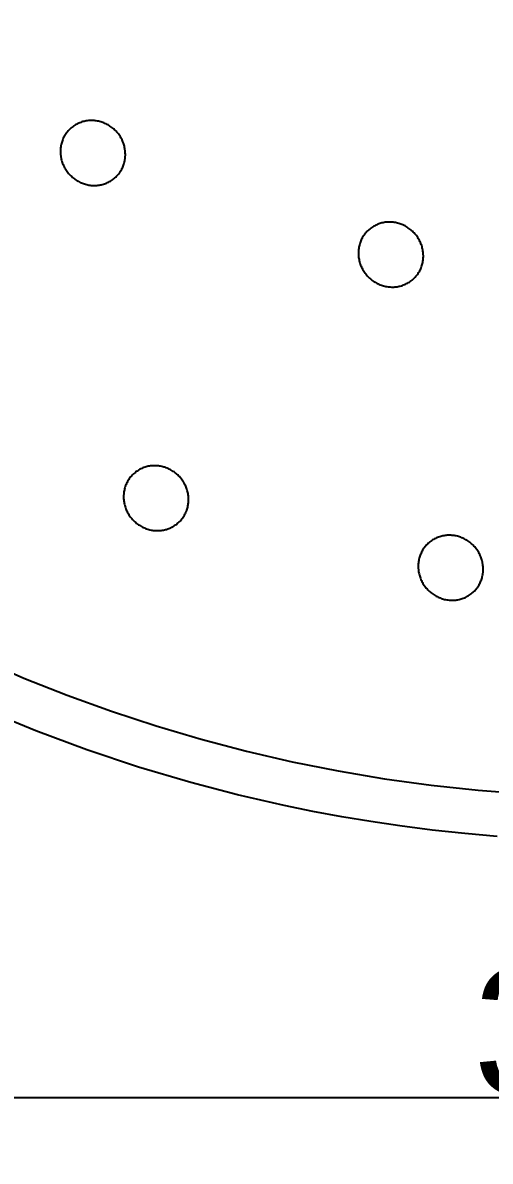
# Model space of a CAD drawing. Header units: millimetres. Extents: x 580 to 2065, y -13 to 1037.
# Drawn here: x 1055 to 1128.6, y 424.1 to 603.2 of the extents above; entities that cross this region are included whole.
import ezdxf

# ---------------------------------------------------------------- set-up
doc = ezdxf.new("R2010")
doc.units = ezdxf.units.MM
doc.header["$LTSCALE"] = 0.1
doc.layers.add('DEFAULT', color=7, linetype='Continuous')
doc.layers.add('INLINE', color=3, linetype='Continuous')
doc.styles.add('ARIAL', font='arial_0.ttf')
doc.dimstyles.new('DIMENSION STYLE 01', dxfattribs={"dimtxt": 20, "dimasz": 20, "dimexe": 10, "dimexo": 0.5, "dimgap": 0.09, "dimtad": 1, "dimtoh": 1, "dimdec": 0, "dimzin": 0, "dimdsep": 46, "dimtxsty": 'ARIAL', "dimcen": 0.5, "dimadec": 1, "dimazin": 0, "dimtfac": 1, "dimtdec": 4, "dimtofl": 0, "dimtmove": 0, "dimatfit": 3, "dimfxl": 1, "dimtolj": 1, "dimtzin": 0, "dimarcsym": 0})

# ---------------------------------------------------------------- blocks, each defined once
blk = doc.blocks.new('*D142')
at = {"layer": 'DEFAULT', "color": 0, "lineweight": -2, "transparency": 16777216}
for p, q in [((973.84, 547.96), (973.84, 424.15)), ((1324.6, 548.19), (1324.6, 424.15)), ((993.84, 434.15), (1304.6, 434.15))]:
    blk.add_line(p, q, dxfattribs=at)
at = {"layer": 'DEFAULT', "color": 0, "transparency": 16777216}
for points in [[(993.84, 437.48), (993.84, 430.81), (973.84, 434.15)], [(1304.6, 437.48), (1304.6, 430.81), (1324.6, 434.15)]]:
    blk.add_solid(points, dxfattribs=at)
at = {"layer": 'Defpoints', "color": 0, "transparency": 16777216}
for p in [(973.84, 548.46), (1324.6, 548.69), (1324.6, 434.15)]:
    blk.add_point(p, dxfattribs=at)
at = {"layer": 'DEFAULT', "color": 0, "transparency": 16777216, "insert": (1149.22, 444.45), "char_height": 20, "attachment_point": 5, "style": 'ARIAL'}
blk.add_mtext('\\A1;350^M^J', dxfattribs=at)
blk = doc.blocks.new('*D143')
at = {"layer": 'DEFAULT', "color": 0, "lineweight": -2, "transparency": 16777216}
for p, q in [((1148.75, 727.09), (1092.6, 782.29)), ((938.49, 611.26), (1085.71, 761.01)), ((973.49, 548.81), (917.34, 604.01))]:
    blk.add_line(p, q, dxfattribs=at)
at = {"layer": 'DEFAULT', "color": 0, "transparency": 16777216}
for points in [[(1083.33, 763.35), (1088.08, 758.68), (1099.73, 775.28)], [(936.11, 613.59), (940.87, 608.92), (924.47, 597)]]:
    blk.add_solid(points, dxfattribs=at)
at = {"layer": 'Defpoints', "color": 0, "transparency": 16777216}
for p in [(1099.73, 775.28), (1149.1, 726.74), (973.84, 548.46)]:
    blk.add_point(p, dxfattribs=at)
at = {"layer": 'DEFAULT', "color": 0, "transparency": 16777216, "insert": (1004.75, 693.36), "char_height": 20, "attachment_point": 5, "rotation": 45.4894, "style": 'ARIAL'}
blk.add_mtext('\\A1;250', dxfattribs=at)

msp = doc.modelspace()

# ---------------------------------------------------------------- linework, layer by layer
at = {"layer": 'DEFAULT'}
for p, q in [((1063.69, 587.35, -1.97), (1063.54, 587.27, -1.92)), ((1063.85, 587.42, -2.02), (1063.69, 587.35, -1.97)), ((1064.01, 587.49, -2.07), (1063.85, 587.42, -2.02)), ((1064.17, 587.55, -2.12), (1064.01, 587.49, -2.07)), ((1064.34, 587.61, -2.17), (1064.17, 587.55, -2.12)), ((1064.51, 587.66, -2.21), (1064.34, 587.61, -2.17)), ((1064.68, 587.7, -2.26), (1064.51, 587.66, -2.21)), ((1064.85, 587.74, -2.3), (1064.68, 587.7, -2.26)), ((1065.02, 587.77, -2.35), (1064.85, 587.74, -2.3)), ((1065.2, 587.8, -2.39), (1065.02, 587.77, -2.35)), ((1065.37, 587.82, -2.43), (1065.2, 587.8, -2.39)), ((1065.55, 587.83, -2.47), (1065.37, 587.82, -2.43)), ((1065.72, 587.84, -2.51), (1065.55, 587.83, -2.47)), ((1065.9, 587.84, -2.55), (1065.72, 587.84, -2.51)), ((1066.08, 587.84, -2.58), (1065.9, 587.84, -2.55)), ((1066.26, 587.83, -2.62), (1066.08, 587.84, -2.58)), ((1066.43, 587.81, -2.65), (1066.26, 587.83, -2.62)), ((1066.61, 587.79, -2.69), (1066.43, 587.81, -2.65)), ((1066.79, 587.76, -2.72), (1066.61, 587.79, -2.69)), ((1066.96, 587.72, -2.75), (1066.79, 587.76, -2.72)), ((1067.14, 587.68, -2.77), (1066.96, 587.72, -2.75)), ((1067.31, 587.64, -2.8), (1067.14, 587.68, -2.77)), ((1067.48, 587.58, -2.83), (1067.31, 587.64, -2.8)), ((1067.65, 587.52, -2.85), (1067.48, 587.58, -2.83)), ((1067.82, 587.46, -2.87), (1067.65, 587.52, -2.85)), ((1067.98, 587.39, -2.89), (1067.82, 587.46, -2.87)), ((1068.15, 587.31, -2.91), (1067.98, 587.39, -2.89)), ((1061.76, 585.65, -1.2), (1061.67, 585.5, -1.15)), ((1061.86, 585.79, -1.25), (1061.76, 585.65, -1.2)), ((1061.96, 585.93, -1.31), (1061.86, 585.79, -1.25)), ((1062.07, 586.07, -1.36), (1061.96, 585.93, -1.31)), ((1062.18, 586.2, -1.41), (1062.07, 586.07, -1.36)), ((1062.3, 586.33, -1.46), (1062.18, 586.2, -1.41)), ((1062.42, 586.45, -1.51), (1062.3, 586.33, -1.46)), ((1062.54, 586.57, -1.57), (1062.42, 586.45, -1.51)), ((1062.67, 586.69, -1.62), (1062.54, 586.57, -1.57)), ((1062.81, 586.8, -1.67), (1062.67, 586.69, -1.62)), ((1062.95, 586.9, -1.72), (1062.81, 586.8, -1.67)), ((1063.09, 587, -1.77), (1062.95, 586.9, -1.72)), ((1063.23, 587.1, -1.82), (1063.09, 587, -1.77)), ((1063.38, 587.19, -1.87), (1063.23, 587.1, -1.82)), ((1063.54, 587.27, -1.92), (1063.38, 587.19, -1.87)), ((1068.31, 587.23, -2.93), (1068.15, 587.31, -2.91)), ((1068.47, 587.14, -2.94), (1068.31, 587.23, -2.93)), ((1068.62, 587.05, -2.96), (1068.47, 587.14, -2.94)), ((1068.77, 586.96, -2.97), (1068.62, 587.05, -2.96)), ((1068.92, 586.85, -2.98), (1068.77, 586.96, -2.97)), ((1069.07, 586.75, -2.99), (1068.92, 586.85, -2.98)), ((1069.21, 586.63, -2.99), (1069.07, 586.75, -2.99)), ((1069.35, 586.52, -3), (1069.21, 586.63, -2.99)), ((1069.48, 586.39, -3), (1069.35, 586.52, -3)), ((1069.61, 586.27, -3), (1069.48, 586.39, -3)), ((1069.74, 586.14, -3), (1069.61, 586.27, -3)), ((1069.86, 586, -3), (1069.74, 586.14, -3)), ((1069.98, 585.87, -2.99), (1069.86, 586, -3)), ((1070.09, 585.72, -2.99), (1069.98, 585.87, -2.99)), ((1070.2, 585.58, -2.98), (1070.09, 585.72, -2.99)), ((1070.3, 585.43, -2.97), (1070.2, 585.58, -2.98)), ((1061.05, 583.88, -0.68), (1061.02, 583.7, -0.63)), ((1061.09, 584.05, -0.72), (1061.05, 583.88, -0.68)), ((1061.13, 584.22, -0.77), (1061.09, 584.05, -0.72)), ((1061.17, 584.39, -0.81), (1061.13, 584.22, -0.77)), ((1061.23, 584.55, -0.86), (1061.17, 584.39, -0.81)), ((1061.29, 584.72, -0.9), (1061.23, 584.55, -0.86)), ((1061.35, 584.88, -0.95), (1061.29, 584.72, -0.9)), ((1061.42, 585.04, -1), (1061.35, 584.88, -0.95)), ((1061.5, 585.2, -1.05), (1061.42, 585.04, -1)), ((1061.58, 585.35, -1.1), (1061.5, 585.2, -1.05)), ((1061.67, 585.5, -1.15), (1061.58, 585.35, -1.1)), ((1070.4, 585.28, -2.96), (1070.3, 585.43, -2.97)), ((1070.49, 585.12, -2.94), (1070.4, 585.28, -2.96)), ((1070.58, 584.96, -2.93), (1070.49, 585.12, -2.94)), ((1070.66, 584.8, -2.91), (1070.58, 584.96, -2.93)), ((1070.73, 584.64, -2.89), (1070.66, 584.8, -2.91)), ((1070.8, 584.47, -2.87), (1070.73, 584.64, -2.89)), ((1070.87, 584.3, -2.85), (1070.8, 584.47, -2.87)), ((1070.93, 584.13, -2.83), (1070.87, 584.3, -2.85)), ((1070.98, 583.96, -2.8), (1070.93, 584.13, -2.83)), ((1071.03, 583.79, -2.77), (1070.98, 583.96, -2.8)), ((1071.07, 583.62, -2.75), (1071.03, 583.79, -2.77)), ((1060.98, 583.35, -0.55), (1060.97, 583.17, -0.51)), ((1060.97, 583.17, -0.51), (1060.97, 583, -0.47)), ((1060.97, 583, -0.47), (1060.97, 582.82, -0.43)), ((1060.97, 582.82, -0.43), (1060.98, 582.64, -0.4)), ((1061, 583.53, -0.59), (1060.98, 583.35, -0.55)), ((1060.98, 582.64, -0.4), (1060.99, 582.47, -0.36)), ((1060.99, 582.47, -0.36), (1061.01, 582.29, -0.33)), ((1061.02, 583.7, -0.63), (1061, 583.53, -0.59)), ((1061.01, 582.29, -0.33), (1061.04, 582.11, -0.3)), ((1061.04, 582.11, -0.3), (1061.07, 581.94, -0.27)), ((1071.1, 583.44, -2.72), (1071.07, 583.62, -2.75)), ((1071.13, 583.27, -2.69), (1071.1, 583.44, -2.72)), ((1071.16, 583.09, -2.65), (1071.13, 583.27, -2.69)), ((1071.15, 581.85, -2.39), (1071.17, 582.03, -2.43)), ((1071.17, 582.91, -2.62), (1071.16, 583.09, -2.65)), ((1071.18, 582.73, -2.58), (1071.17, 582.91, -2.62)), ((1071.17, 582.03, -2.43), (1071.18, 582.2, -2.47)), ((1071.19, 582.56, -2.55), (1071.18, 582.73, -2.58)), ((1071.18, 582.2, -2.47), (1071.19, 582.38, -2.51)), ((1071.19, 582.38, -2.51), (1071.19, 582.56, -2.55)), ((1061.07, 581.94, -0.27), (1061.11, 581.76, -0.24)), ((1061.11, 581.76, -0.24), (1061.15, 581.59, -0.21)), ((1061.15, 581.59, -0.21), (1061.2, 581.42, -0.19)), ((1061.2, 581.42, -0.19), (1061.26, 581.25, -0.16)), ((1061.26, 581.25, -0.16), (1061.32, 581.08, -0.14)), ((1061.32, 581.08, -0.14), (1061.39, 580.91, -0.12)), ((1061.39, 580.91, -0.12), (1061.46, 580.75, -0.1)), ((1061.46, 580.75, -0.1), (1061.54, 580.58, -0.08)), ((1061.54, 580.58, -0.08), (1061.62, 580.42, -0.06)), ((1061.62, 580.42, -0.06), (1061.71, 580.27, -0.05)), ((1061.71, 580.27, -0.05), (1061.81, 580.11, -0.04)), ((1070.53, 580.04, -1.87), (1070.62, 580.19, -1.92)), ((1070.62, 580.19, -1.92), (1070.7, 580.35, -1.97)), ((1070.7, 580.35, -1.97), (1070.77, 580.5, -2.02)), ((1070.77, 580.5, -2.02), (1070.84, 580.67, -2.07)), ((1070.84, 580.67, -2.07), (1070.9, 580.83, -2.12)), ((1070.9, 580.83, -2.12), (1070.95, 580.99, -2.17)), ((1070.95, 580.99, -2.17), (1071.01, 581.16, -2.21)), ((1071.01, 581.16, -2.21), (1071.05, 581.33, -2.26)), ((1071.05, 581.33, -2.26), (1071.09, 581.5, -2.3)), ((1071.09, 581.5, -2.3), (1071.12, 581.68, -2.35)), ((1071.12, 581.68, -2.35), (1071.15, 581.85, -2.39)), ((1061.81, 580.11, -0.04), (1061.91, 579.96, -0.03)), ((1061.91, 579.96, -0.03), (1062.01, 579.81, -0.02)), ((1062.01, 579.81, -0.02), (1062.12, 579.67, -0.01)), ((1062.12, 579.67, -0.01), (1062.24, 579.53, -0.01)), ((1062.24, 579.53, -0.01), (1062.35, 579.39, 0)), ((1062.35, 579.39, 0), (1062.48, 579.26, 0)), ((1062.48, 579.26, 0), (1062.61, 579.13, 0)), ((1062.61, 579.13, 0), (1062.74, 579.01, 0)), ((1062.74, 579.01, 0), (1062.88, 578.89, -0.01)), ((1062.88, 578.89, -0.01), (1063.02, 578.78, -0.01)), ((1063.02, 578.78, -0.01), (1063.16, 578.67, -0.02)), ((1063.16, 578.67, -0.02), (1063.31, 578.56, -0.03)), ((1063.31, 578.56, -0.03), (1063.46, 578.46, -0.04)), ((1063.46, 578.46, -0.04), (1063.61, 578.37, -0.05)), ((1068.85, 578.32, -1.15), (1068.99, 578.41, -1.2)), ((1068.99, 578.41, -1.2), (1069.14, 578.51, -1.25)), ((1069.14, 578.51, -1.25), (1069.28, 578.61, -1.31)), ((1069.28, 578.61, -1.31), (1069.42, 578.72, -1.36)), ((1069.42, 578.72, -1.36), (1069.55, 578.83, -1.41)), ((1069.55, 578.83, -1.41), (1069.68, 578.95, -1.46)), ((1069.68, 578.95, -1.46), (1069.8, 579.07, -1.51)), ((1069.8, 579.07, -1.51), (1069.92, 579.2, -1.57)), ((1069.92, 579.2, -1.57), (1070.03, 579.33, -1.62)), ((1070.03, 579.33, -1.62), (1070.14, 579.46, -1.67)), ((1070.14, 579.46, -1.67), (1070.25, 579.6, -1.72)), ((1070.25, 579.6, -1.72), (1070.35, 579.74, -1.77)), ((1070.35, 579.74, -1.77), (1070.44, 579.89, -1.82)), ((1070.44, 579.89, -1.82), (1070.53, 580.04, -1.87)), ((1063.61, 578.37, -0.05), (1063.77, 578.28, -0.06)), ((1063.77, 578.28, -0.06), (1063.93, 578.19, -0.08)), ((1063.93, 578.19, -0.08), (1064.09, 578.11, -0.1)), ((1064.09, 578.11, -0.1), (1064.26, 578.04, -0.12)), ((1064.26, 578.04, -0.12), (1064.42, 577.97, -0.14)), ((1064.42, 577.97, -0.14), (1064.59, 577.91, -0.16)), ((1064.59, 577.91, -0.16), (1064.76, 577.86, -0.19)), ((1064.76, 577.86, -0.19), (1064.93, 577.81, -0.21)), ((1064.93, 577.81, -0.21), (1065.11, 577.76, -0.24)), ((1065.11, 577.76, -0.24), (1065.28, 577.72, -0.27)), ((1065.28, 577.72, -0.27), (1065.46, 577.69, -0.3)), ((1065.46, 577.69, -0.3), (1065.63, 577.66, -0.33)), ((1065.63, 577.66, -0.33), (1065.81, 577.64, -0.36)), ((1065.81, 577.64, -0.36), (1065.99, 577.63, -0.4)), ((1065.99, 577.63, -0.4), (1066.17, 577.62, -0.43)), ((1066.17, 577.62, -0.43), (1066.34, 577.62, -0.47)), ((1066.34, 577.62, -0.47), (1066.52, 577.63, -0.51)), ((1066.52, 577.63, -0.51), (1066.7, 577.64, -0.55)), ((1066.7, 577.64, -0.55), (1066.87, 577.65, -0.59)), ((1066.87, 577.65, -0.59), (1067.05, 577.68, -0.63)), ((1067.05, 577.68, -0.63), (1067.22, 577.71, -0.68)), ((1067.22, 577.71, -0.68), (1067.39, 577.74, -0.72)), ((1067.39, 577.74, -0.72), (1067.56, 577.78, -0.77)), ((1067.56, 577.78, -0.77), (1067.73, 577.83, -0.81)), ((1067.73, 577.83, -0.81), (1067.9, 577.88, -0.86)), ((1067.9, 577.88, -0.86), (1068.06, 577.94, -0.9)), ((1068.06, 577.94, -0.9), (1068.23, 578.01, -0.95)), ((1068.23, 578.01, -0.95), (1068.39, 578.08, -1)), ((1068.39, 578.08, -1), (1068.54, 578.15, -1.05)), ((1068.54, 578.15, -1.05), (1068.7, 578.23, -1.1)), ((1068.7, 578.23, -1.1), (1068.85, 578.32, -1.15)), ((1110.43, 571.3, -0.42), (1110.27, 571.21, -0.37)), ((1110.58, 571.38, -0.47), (1110.43, 571.3, -0.42)), ((1110.74, 571.45, -0.52), (1110.58, 571.38, -0.47)), ((1110.9, 571.52, -0.57), (1110.74, 571.45, -0.52)), ((1111.06, 571.58, -0.62), (1110.9, 571.52, -0.57)), ((1111.23, 571.64, -0.67), (1111.06, 571.58, -0.62)), ((1111.4, 571.69, -0.71), (1111.23, 571.64, -0.67)), ((1111.57, 571.73, -0.76), (1111.4, 571.69, -0.71)), ((1111.74, 571.77, -0.8), (1111.57, 571.73, -0.76)), ((1111.91, 571.8, -0.85), (1111.74, 571.77, -0.8)), ((1112.09, 571.83, -0.89), (1111.91, 571.8, -0.85)), ((1112.26, 571.85, -0.93), (1112.09, 571.83, -0.89)), ((1112.44, 571.86, -0.97), (1112.26, 571.85, -0.93)), ((1112.61, 571.87, -1.01), (1112.44, 571.86, -0.97)), ((1112.79, 571.87, -1.05), (1112.61, 571.87, -1.01)), ((1112.97, 571.87, -1.08), (1112.79, 571.87, -1.05)), ((1113.15, 571.85, -1.12), (1112.97, 571.87, -1.08)), ((1113.32, 571.84, -1.15), (1113.15, 571.85, -1.12)), ((1113.5, 571.81, -1.19), (1113.32, 571.84, -1.15)), ((1113.68, 571.79, -1.22), (1113.5, 571.81, -1.19)), ((1113.85, 571.75, -1.25), (1113.68, 571.79, -1.22)), ((1114.03, 571.71, -1.27), (1113.85, 571.75, -1.25)), ((1114.2, 571.66, -1.3), (1114.03, 571.71, -1.27)), ((1114.37, 571.61, -1.33), (1114.2, 571.66, -1.3)), ((1114.54, 571.55, -1.35), (1114.37, 571.61, -1.33)), ((1114.71, 571.49, -1.37), (1114.54, 571.55, -1.35)), ((1114.87, 571.42, -1.39), (1114.71, 571.49, -1.37)), ((1115.04, 571.34, -1.41), (1114.87, 571.42, -1.39)), ((1115.2, 571.26, -1.43), (1115.04, 571.34, -1.41)), ((1115.36, 571.17, -1.44), (1115.2, 571.26, -1.43)), ((1108.56, 569.53, 0.35), (1108.47, 569.38, 0.4)), ((1108.65, 569.68, 0.3), (1108.56, 569.53, 0.35)), ((1108.75, 569.82, 0.25), (1108.65, 569.68, 0.3)), ((1108.85, 569.96, 0.19), (1108.75, 569.82, 0.25)), ((1108.96, 570.1, 0.14), (1108.85, 569.96, 0.19)), ((1109.07, 570.23, 0.09), (1108.96, 570.1, 0.14)), ((1109.19, 570.36, 0.04), (1109.07, 570.23, 0.09)), ((1109.31, 570.48, -0.01), (1109.19, 570.36, 0.04)), ((1109.43, 570.6, -0.07), (1109.31, 570.48, -0.01)), ((1109.56, 570.71, -0.12), (1109.43, 570.6, -0.07)), ((1109.7, 570.82, -0.17), (1109.56, 570.71, -0.12)), ((1109.84, 570.93, -0.22), (1109.7, 570.82, -0.17)), ((1109.98, 571.03, -0.27), (1109.84, 570.93, -0.22)), ((1110.12, 571.12, -0.32), (1109.98, 571.03, -0.27)), ((1110.27, 571.21, -0.37), (1110.12, 571.12, -0.32)), ((1115.51, 571.08, -1.46), (1115.36, 571.17, -1.44)), ((1115.66, 570.98, -1.47), (1115.51, 571.08, -1.46)), ((1115.81, 570.88, -1.48), (1115.66, 570.98, -1.47)), ((1115.96, 570.77, -1.49), (1115.81, 570.88, -1.48)), ((1116.1, 570.66, -1.49), (1115.96, 570.77, -1.49)), ((1116.24, 570.54, -1.5), (1116.1, 570.66, -1.49)), ((1116.37, 570.42, -1.5), (1116.24, 570.54, -1.5)), ((1116.5, 570.29, -1.5), (1116.37, 570.42, -1.5)), ((1116.63, 570.16, -1.5), (1116.5, 570.29, -1.5)), ((1116.75, 570.03, -1.5), (1116.63, 570.16, -1.5)), ((1116.87, 569.89, -1.49), (1116.75, 570.03, -1.5)), ((1116.98, 569.75, -1.49), (1116.87, 569.89, -1.49)), ((1117.09, 569.6, -1.48), (1116.98, 569.75, -1.49)), ((1117.19, 569.46, -1.47), (1117.09, 569.6, -1.48)), ((1117.29, 569.3, -1.46), (1117.19, 569.46, -1.47)), ((1107.91, 567.73, 0.87), (1107.89, 567.55, 0.91)), ((1107.94, 567.9, 0.82), (1107.91, 567.73, 0.87)), ((1107.98, 568.07, 0.78), (1107.94, 567.9, 0.82)), ((1108.02, 568.24, 0.73), (1107.98, 568.07, 0.78)), ((1108.07, 568.41, 0.69), (1108.02, 568.24, 0.73)), ((1108.12, 568.58, 0.64), (1108.07, 568.41, 0.69)), ((1108.18, 568.74, 0.6), (1108.12, 568.58, 0.64)), ((1108.24, 568.91, 0.55), (1108.18, 568.74, 0.6)), ((1108.31, 569.07, 0.5), (1108.24, 568.91, 0.55)), ((1108.39, 569.22, 0.45), (1108.31, 569.07, 0.5)), ((1108.47, 569.38, 0.4), (1108.39, 569.22, 0.45)), ((1117.38, 569.15, -1.44), (1117.29, 569.3, -1.46)), ((1117.47, 568.99, -1.43), (1117.38, 569.15, -1.44)), ((1117.55, 568.83, -1.41), (1117.47, 568.99, -1.43)), ((1117.62, 568.66, -1.39), (1117.55, 568.83, -1.41)), ((1117.69, 568.5, -1.37), (1117.62, 568.66, -1.39)), ((1117.76, 568.33, -1.35), (1117.69, 568.5, -1.37)), ((1117.82, 568.16, -1.33), (1117.76, 568.33, -1.35)), ((1117.87, 567.99, -1.3), (1117.82, 568.16, -1.33)), ((1117.92, 567.82, -1.27), (1117.87, 567.99, -1.3)), ((1117.96, 567.64, -1.25), (1117.92, 567.82, -1.27)), ((1107.87, 567.38, 0.95), (1107.86, 567.2, 0.99)), ((1107.86, 567.2, 0.99), (1107.86, 567.02, 1.03)), ((1107.86, 567.02, 1.03), (1107.86, 566.85, 1.07)), ((1107.86, 566.85, 1.07), (1107.87, 566.67, 1.1)), ((1107.89, 567.55, 0.91), (1107.87, 567.38, 0.95)), ((1107.87, 566.67, 1.1), (1107.88, 566.49, 1.14)), ((1107.88, 566.49, 1.14), (1107.9, 566.32, 1.17)), ((1107.9, 566.32, 1.17), (1107.93, 566.14, 1.2)), ((1107.93, 566.14, 1.2), (1107.96, 565.96, 1.23)), ((1107.96, 565.96, 1.23), (1108, 565.79, 1.26)), ((1118, 567.47, -1.22), (1117.96, 567.64, -1.25)), ((1118.02, 567.29, -1.19), (1118, 567.47, -1.22)), ((1118.01, 565.7, -0.85), (1118.04, 565.88, -0.89)), ((1118.05, 567.11, -1.15), (1118.02, 567.29, -1.19)), ((1118.04, 565.88, -0.89), (1118.06, 566.05, -0.93)), ((1118.06, 566.94, -1.12), (1118.05, 567.11, -1.15)), ((1118.07, 566.76, -1.08), (1118.06, 566.94, -1.12)), ((1118.06, 566.05, -0.93), (1118.07, 566.23, -0.97)), ((1118.08, 566.58, -1.05), (1118.07, 566.76, -1.08)), ((1118.07, 566.23, -0.97), (1118.08, 566.41, -1.01)), ((1118.08, 566.41, -1.01), (1118.08, 566.58, -1.05)), ((1108, 565.79, 1.26), (1108.04, 565.61, 1.29)), ((1108.04, 565.61, 1.29), (1108.09, 565.44, 1.31)), ((1108.09, 565.44, 1.31), (1108.15, 565.27, 1.34)), ((1108.15, 565.27, 1.34), (1108.21, 565.1, 1.36)), ((1108.21, 565.1, 1.36), (1108.28, 564.94, 1.38)), ((1108.28, 564.94, 1.38), (1108.35, 564.77, 1.4)), ((1108.35, 564.77, 1.4), (1108.43, 564.61, 1.42)), ((1108.43, 564.61, 1.42), (1108.51, 564.45, 1.44)), ((1108.51, 564.45, 1.44), (1108.6, 564.29, 1.45)), ((1108.6, 564.29, 1.45), (1108.7, 564.14, 1.46)), ((1108.7, 564.14, 1.46), (1108.8, 563.99, 1.47)), ((1117.42, 564.06, -0.37), (1117.51, 564.22, -0.42)), ((1117.51, 564.22, -0.42), (1117.59, 564.37, -0.47)), ((1117.59, 564.37, -0.47), (1117.66, 564.53, -0.52)), ((1117.66, 564.53, -0.52), (1117.73, 564.69, -0.57)), ((1117.73, 564.69, -0.57), (1117.79, 564.86, -0.62)), ((1117.79, 564.86, -0.62), (1117.85, 565.02, -0.67)), ((1117.85, 565.02, -0.67), (1117.9, 565.19, -0.71)), ((1117.9, 565.19, -0.71), (1117.94, 565.36, -0.76)), ((1117.94, 565.36, -0.76), (1117.98, 565.53, -0.8)), ((1117.98, 565.53, -0.8), (1118.01, 565.7, -0.85)), ((1108.8, 563.99, 1.47), (1108.9, 563.84, 1.48)), ((1108.9, 563.84, 1.48), (1109.01, 563.7, 1.49)), ((1109.01, 563.7, 1.49), (1109.13, 563.56, 1.49)), ((1109.13, 563.56, 1.49), (1109.25, 563.42, 1.5)), ((1109.25, 563.42, 1.5), (1109.37, 563.29, 1.5)), ((1109.37, 563.29, 1.5), (1109.5, 563.16, 1.5)), ((1109.5, 563.16, 1.5), (1109.63, 563.04, 1.5)), ((1109.63, 563.04, 1.5), (1109.77, 562.92, 1.49)), ((1109.77, 562.92, 1.49), (1109.91, 562.8, 1.49)), ((1109.91, 562.8, 1.49), (1110.05, 562.69, 1.48)), ((1110.05, 562.69, 1.48), (1110.2, 562.59, 1.47)), ((1110.2, 562.59, 1.47), (1110.35, 562.49, 1.46)), ((1110.35, 562.49, 1.46), (1110.5, 562.39, 1.45)), ((1110.5, 562.39, 1.45), (1110.66, 562.3, 1.44)), ((1110.66, 562.3, 1.44), (1110.82, 562.22, 1.42)), ((1115.59, 562.26, 0.4), (1115.74, 562.35, 0.35)), ((1115.74, 562.35, 0.35), (1115.89, 562.44, 0.3)), ((1115.89, 562.44, 0.3), (1116.03, 562.54, 0.25)), ((1116.03, 562.54, 0.25), (1116.17, 562.64, 0.19)), ((1116.17, 562.64, 0.19), (1116.31, 562.75, 0.14)), ((1116.31, 562.75, 0.14), (1116.44, 562.86, 0.09)), ((1116.44, 562.86, 0.09), (1116.57, 562.98, 0.04)), ((1116.57, 562.98, 0.04), (1116.69, 563.1, -0.01)), ((1116.69, 563.1, -0.01), (1116.81, 563.22, -0.07)), ((1116.81, 563.22, -0.07), (1116.92, 563.36, -0.12)), ((1116.92, 563.36, -0.12), (1117.03, 563.49, -0.17)), ((1117.03, 563.49, -0.17), (1117.14, 563.63, -0.22)), ((1117.14, 563.63, -0.22), (1117.24, 563.77, -0.27)), ((1117.24, 563.77, -0.27), (1117.33, 563.92, -0.32)), ((1117.33, 563.92, -0.32), (1117.42, 564.06, -0.37)), ((1110.82, 562.22, 1.42), (1110.98, 562.14, 1.4)), ((1110.98, 562.14, 1.4), (1111.15, 562.07, 1.38)), ((1111.15, 562.07, 1.38), (1111.31, 562, 1.36)), ((1111.31, 562, 1.36), (1111.48, 561.94, 1.34)), ((1111.48, 561.94, 1.34), (1111.65, 561.88, 1.31)), ((1111.65, 561.88, 1.31), (1111.82, 561.83, 1.29)), ((1111.82, 561.83, 1.29), (1112, 561.79, 1.26)), ((1112, 561.79, 1.26), (1112.17, 561.75, 1.23)), ((1112.17, 561.75, 1.23), (1112.35, 561.72, 1.2)), ((1112.35, 561.72, 1.2), (1112.52, 561.69, 1.17)), ((1112.52, 561.69, 1.17), (1112.7, 561.67, 1.14)), ((1112.7, 561.67, 1.14), (1112.88, 561.66, 1.1)), ((1112.88, 561.66, 1.1), (1113.06, 561.65, 1.07)), ((1113.06, 561.65, 1.07), (1113.23, 561.65, 1.03)), ((1113.23, 561.65, 1.03), (1113.41, 561.65, 0.99)), ((1113.41, 561.65, 0.99), (1113.59, 561.66, 0.95)), ((1113.59, 561.66, 0.95), (1113.76, 561.68, 0.91)), ((1113.76, 561.68, 0.91), (1113.94, 561.7, 0.87)), ((1113.94, 561.7, 0.87), (1114.11, 561.73, 0.82)), ((1114.11, 561.73, 0.82), (1114.28, 561.77, 0.78)), ((1114.28, 561.77, 0.78), (1114.45, 561.81, 0.73)), ((1114.45, 561.81, 0.73), (1114.62, 561.86, 0.69)), ((1114.62, 561.86, 0.69), (1114.79, 561.91, 0.64)), ((1114.79, 561.91, 0.64), (1114.95, 561.97, 0.6)), ((1114.95, 561.97, 0.6), (1115.12, 562.03, 0.55)), ((1115.12, 562.03, 0.55), (1115.28, 562.1, 0.5)), ((1115.28, 562.1, 0.5), (1115.43, 562.18, 0.45)), ((1115.43, 562.18, 0.45), (1115.59, 562.26, 0.4)), ((1072.13, 531.91, -1.41), (1072.01, 531.77, -1.36)), ((1072.24, 532.04, -1.46), (1072.13, 531.91, -1.41)), ((1072.36, 532.16, -1.51), (1072.24, 532.04, -1.46)), ((1072.49, 532.28, -1.57), (1072.36, 532.16, -1.51)), ((1072.62, 532.39, -1.62), (1072.49, 532.28, -1.57)), ((1072.76, 532.5, -1.67), (1072.62, 532.39, -1.62)), ((1072.89, 532.61, -1.72), (1072.76, 532.5, -1.67)), ((1073.04, 532.71, -1.77), (1072.89, 532.61, -1.72)), ((1073.18, 532.8, -1.82), (1073.04, 532.71, -1.77)), ((1073.33, 532.89, -1.87), (1073.18, 532.8, -1.82)), ((1073.48, 532.98, -1.92), (1073.33, 532.89, -1.87)), ((1073.64, 533.06, -1.97), (1073.48, 532.98, -1.92)), ((1073.8, 533.13, -2.02), (1073.64, 533.06, -1.97)), ((1073.96, 533.2, -2.07), (1073.8, 533.13, -2.02)), ((1074.12, 533.26, -2.12), (1073.96, 533.2, -2.07)), ((1074.29, 533.31, -2.17), (1074.12, 533.26, -2.12)), ((1074.45, 533.36, -2.21), (1074.29, 533.31, -2.17)), ((1074.62, 533.41, -2.26), (1074.45, 533.36, -2.21)), ((1074.8, 533.45, -2.3), (1074.62, 533.41, -2.26)), ((1074.97, 533.48, -2.35), (1074.8, 533.45, -2.3)), ((1075.14, 533.51, -2.39), (1074.97, 533.48, -2.35)), ((1075.32, 533.53, -2.43), (1075.14, 533.51, -2.39)), ((1075.49, 533.54, -2.47), (1075.32, 533.53, -2.43)), ((1075.67, 533.55, -2.51), (1075.49, 533.54, -2.47)), ((1075.85, 533.55, -2.55), (1075.67, 533.55, -2.51)), ((1076.03, 533.54, -2.58), (1075.85, 533.55, -2.55)), ((1076.2, 533.53, -2.62), (1076.03, 533.54, -2.58)), ((1076.38, 533.52, -2.65), (1076.2, 533.53, -2.62)), ((1076.56, 533.49, -2.69), (1076.38, 533.52, -2.65)), ((1076.73, 533.46, -2.72), (1076.56, 533.49, -2.69)), ((1076.91, 533.43, -2.75), (1076.73, 533.46, -2.72)), ((1077.08, 533.39, -2.77), (1076.91, 533.43, -2.75)), ((1077.26, 533.34, -2.8), (1077.08, 533.39, -2.77)), ((1077.43, 533.29, -2.83), (1077.26, 533.34, -2.8)), ((1077.6, 533.23, -2.85), (1077.43, 533.29, -2.83)), ((1077.76, 533.16, -2.87), (1077.6, 533.23, -2.85)), ((1077.93, 533.09, -2.89), (1077.76, 533.16, -2.87)), ((1078.09, 533.02, -2.91), (1077.93, 533.09, -2.89)), ((1078.25, 532.94, -2.93), (1078.09, 533.02, -2.91)), ((1078.41, 532.85, -2.94), (1078.25, 532.94, -2.93)), ((1078.57, 532.76, -2.96), (1078.41, 532.85, -2.94)), ((1078.72, 532.66, -2.97), (1078.57, 532.76, -2.96)), ((1078.87, 532.56, -2.98), (1078.72, 532.66, -2.97)), ((1079.02, 532.45, -2.99), (1078.87, 532.56, -2.98)), ((1079.16, 532.34, -2.99), (1079.02, 532.45, -2.99)), ((1079.3, 532.22, -3), (1079.16, 532.34, -2.99)), ((1079.43, 532.1, -3), (1079.3, 532.22, -3)), ((1079.56, 531.97, -3), (1079.43, 532.1, -3)), ((1079.69, 531.84, -3), (1079.56, 531.97, -3)), ((1079.81, 531.71, -3), (1079.69, 531.84, -3)), ((1071.12, 530.09, -0.81), (1071.07, 529.92, -0.77)), ((1071.18, 530.26, -0.86), (1071.12, 530.09, -0.81)), ((1071.23, 530.42, -0.9), (1071.18, 530.26, -0.86)), ((1071.3, 530.59, -0.95), (1071.23, 530.42, -0.9)), ((1071.37, 530.75, -1), (1071.3, 530.59, -0.95)), ((1071.45, 530.9, -1.05), (1071.37, 530.75, -1)), ((1071.53, 531.06, -1.1), (1071.45, 530.9, -1.05)), ((1071.61, 531.21, -1.15), (1071.53, 531.06, -1.1)), ((1071.71, 531.35, -1.2), (1071.61, 531.21, -1.15)), ((1071.8, 531.5, -1.25), (1071.71, 531.35, -1.2)), ((1071.91, 531.64, -1.31), (1071.8, 531.5, -1.25)), ((1072.01, 531.77, -1.36), (1071.91, 531.64, -1.31)), ((1079.93, 531.57, -2.99), (1079.81, 531.71, -3)), ((1080.04, 531.43, -2.99), (1079.93, 531.57, -2.99)), ((1080.14, 531.28, -2.98), (1080.04, 531.43, -2.99)), ((1080.25, 531.13, -2.97), (1080.14, 531.28, -2.98)), ((1080.34, 530.98, -2.96), (1080.25, 531.13, -2.97)), ((1080.44, 530.83, -2.94), (1080.34, 530.98, -2.96)), ((1080.52, 530.67, -2.93), (1080.44, 530.83, -2.94)), ((1080.61, 530.51, -2.91), (1080.52, 530.67, -2.93)), ((1080.68, 530.34, -2.89), (1080.61, 530.51, -2.91)), ((1080.75, 530.18, -2.87), (1080.68, 530.34, -2.89)), ((1080.82, 530.01, -2.85), (1080.75, 530.18, -2.87)), ((1070.92, 528.88, -0.51), (1070.91, 528.7, -0.47)), ((1070.91, 528.7, -0.47), (1070.92, 528.53, -0.43)), ((1070.93, 529.06, -0.55), (1070.92, 528.88, -0.51)), ((1070.92, 528.53, -0.43), (1070.92, 528.35, -0.4)), ((1070.92, 528.35, -0.4), (1070.94, 528.17, -0.36)), ((1070.95, 529.23, -0.59), (1070.93, 529.06, -0.55)), ((1070.97, 529.41, -0.63), (1070.95, 529.23, -0.59)), ((1071, 529.58, -0.68), (1070.97, 529.41, -0.63)), ((1071.03, 529.75, -0.72), (1071, 529.58, -0.68)), ((1071.07, 529.92, -0.77), (1071.03, 529.75, -0.72)), ((1080.88, 529.84, -2.83), (1080.82, 530.01, -2.85)), ((1080.93, 529.67, -2.8), (1080.88, 529.84, -2.83)), ((1080.98, 529.5, -2.77), (1080.93, 529.67, -2.8)), ((1081.02, 529.32, -2.75), (1080.98, 529.5, -2.77)), ((1081.05, 529.15, -2.72), (1081.02, 529.32, -2.75)), ((1081.08, 528.97, -2.69), (1081.05, 529.15, -2.72)), ((1081.1, 528.79, -2.65), (1081.08, 528.97, -2.69)), ((1081.12, 528.62, -2.62), (1081.1, 528.79, -2.65)), ((1081.13, 528.44, -2.58), (1081.12, 528.62, -2.62)), ((1081.14, 528.26, -2.55), (1081.13, 528.44, -2.58)), ((1081.13, 528.08, -2.51), (1081.14, 528.26, -2.55)), ((1070.94, 528.17, -0.36), (1070.96, 527.99, -0.33)), ((1070.96, 527.99, -0.33), (1070.98, 527.82, -0.3)), ((1070.98, 527.82, -0.3), (1071.01, 527.64, -0.27)), ((1071.01, 527.64, -0.27), (1071.05, 527.47, -0.24)), ((1071.05, 527.47, -0.24), (1071.1, 527.29, -0.21)), ((1071.1, 527.29, -0.21), (1071.15, 527.12, -0.19)), ((1071.15, 527.12, -0.19), (1071.2, 526.95, -0.16)), ((1071.2, 526.95, -0.16), (1071.27, 526.78, -0.14)), ((1071.27, 526.78, -0.14), (1071.33, 526.61, -0.12)), ((1071.33, 526.61, -0.12), (1071.41, 526.45, -0.1)), ((1080.78, 526.37, -2.07), (1080.85, 526.53, -2.12)), ((1080.85, 526.53, -2.12), (1080.9, 526.7, -2.17)), ((1080.9, 526.7, -2.17), (1080.95, 526.87, -2.21)), ((1080.95, 526.87, -2.21), (1081, 527.04, -2.26)), ((1081, 527.04, -2.26), (1081.03, 527.21, -2.3)), ((1081.03, 527.21, -2.3), (1081.07, 527.38, -2.35)), ((1081.07, 527.38, -2.35), (1081.09, 527.56, -2.39)), ((1081.09, 527.56, -2.39), (1081.11, 527.73, -2.43)), ((1081.11, 527.73, -2.43), (1081.13, 527.91, -2.47)), ((1081.13, 527.91, -2.47), (1081.13, 528.08, -2.51)), ((1071.41, 526.45, -0.1), (1071.48, 526.29, -0.08)), ((1071.48, 526.29, -0.08), (1071.57, 526.13, -0.06)), ((1071.57, 526.13, -0.06), (1071.66, 525.97, -0.05)), ((1071.66, 525.97, -0.05), (1071.75, 525.82, -0.04)), ((1071.75, 525.82, -0.04), (1071.85, 525.67, -0.03)), ((1071.85, 525.67, -0.03), (1071.96, 525.52, -0.02)), ((1071.96, 525.52, -0.02), (1072.07, 525.38, -0.01)), ((1072.07, 525.38, -0.01), (1072.18, 525.24, -0.01)), ((1072.18, 525.24, -0.01), (1072.3, 525.1, 0)), ((1072.3, 525.1, 0), (1072.43, 524.97, 0)), ((1072.43, 524.97, 0), (1072.55, 524.84, 0)), ((1072.55, 524.84, 0), (1072.69, 524.71, 0)), ((1072.69, 524.71, 0), (1072.82, 524.6, -0.01)), ((1079.62, 524.66, -1.46), (1079.75, 524.78, -1.51)), ((1079.75, 524.78, -1.51), (1079.87, 524.9, -1.57)), ((1079.87, 524.9, -1.57), (1079.98, 525.03, -1.62)), ((1079.98, 525.03, -1.62), (1080.09, 525.17, -1.67)), ((1080.09, 525.17, -1.67), (1080.2, 525.31, -1.72)), ((1080.2, 525.31, -1.72), (1080.3, 525.45, -1.77)), ((1080.3, 525.45, -1.77), (1080.39, 525.59, -1.82)), ((1080.39, 525.59, -1.82), (1080.48, 525.74, -1.87)), ((1080.48, 525.74, -1.87), (1080.56, 525.9, -1.92)), ((1080.56, 525.9, -1.92), (1080.64, 526.05, -1.97)), ((1080.64, 526.05, -1.97), (1080.72, 526.21, -2.02)), ((1080.72, 526.21, -2.02), (1080.78, 526.37, -2.07)), ((1072.82, 524.6, -0.01), (1072.96, 524.48, -0.01)), ((1072.96, 524.48, -0.01), (1073.11, 524.37, -0.02)), ((1073.11, 524.37, -0.02), (1073.25, 524.27, -0.03)), ((1073.25, 524.27, -0.03), (1073.41, 524.17, -0.04)), ((1073.41, 524.17, -0.04), (1073.56, 524.07, -0.05)), ((1073.56, 524.07, -0.05), (1073.72, 523.98, -0.06)), ((1073.72, 523.98, -0.06), (1073.88, 523.9, -0.08)), ((1073.88, 523.9, -0.08), (1074.04, 523.82, -0.1)), ((1074.04, 523.82, -0.1), (1074.2, 523.75, -0.12)), ((1074.2, 523.75, -0.12), (1074.37, 523.68, -0.14)), ((1074.37, 523.68, -0.14), (1074.54, 523.62, -0.16)), ((1074.54, 523.62, -0.16), (1074.71, 523.56, -0.19)), ((1074.71, 523.56, -0.19), (1074.88, 523.51, -0.21)), ((1074.88, 523.51, -0.21), (1075.05, 523.47, -0.24)), ((1075.05, 523.47, -0.24), (1075.23, 523.43, -0.27)), ((1075.23, 523.43, -0.27), (1075.4, 523.4, -0.3)), ((1075.4, 523.4, -0.3), (1075.58, 523.37, -0.33)), ((1075.58, 523.37, -0.33), (1075.76, 523.35, -0.36)), ((1075.76, 523.35, -0.36), (1075.94, 523.34, -0.4)), ((1075.94, 523.34, -0.4), (1076.11, 523.33, -0.43)), ((1076.11, 523.33, -0.43), (1076.29, 523.33, -0.47)), ((1076.29, 523.33, -0.47), (1076.47, 523.33, -0.51)), ((1076.47, 523.33, -0.51), (1076.64, 523.34, -0.55)), ((1076.64, 523.34, -0.55), (1076.82, 523.36, -0.59)), ((1076.82, 523.36, -0.59), (1076.99, 523.38, -0.63)), ((1076.99, 523.38, -0.63), (1077.17, 523.41, -0.68)), ((1077.17, 523.41, -0.68), (1077.34, 523.45, -0.72)), ((1077.34, 523.45, -0.72), (1077.51, 523.49, -0.77)), ((1077.51, 523.49, -0.77), (1077.68, 523.53, -0.81)), ((1077.68, 523.53, -0.81), (1077.85, 523.59, -0.86)), ((1077.85, 523.59, -0.86), (1078.01, 523.65, -0.9)), ((1078.01, 523.65, -0.9), (1078.17, 523.71, -0.95)), ((1078.17, 523.71, -0.95), (1078.33, 523.78, -1)), ((1078.33, 523.78, -1), (1078.49, 523.86, -1.05)), ((1078.49, 523.86, -1.05), (1078.64, 523.94, -1.1)), ((1078.64, 523.94, -1.1), (1078.79, 524.03, -1.15)), ((1078.79, 524.03, -1.15), (1078.94, 524.12, -1.2)), ((1078.94, 524.12, -1.2), (1079.09, 524.22, -1.25)), ((1079.09, 524.22, -1.25), (1079.23, 524.32, -1.31)), ((1079.23, 524.32, -1.31), (1079.36, 524.43, -1.36)), ((1079.36, 524.43, -1.36), (1079.49, 524.54, -1.41)), ((1079.49, 524.54, -1.41), (1079.62, 524.66, -1.46)), ((1118.72, 521.22, -1.51), (1118.6, 521.09, -1.46)), ((1118.85, 521.34, -1.57), (1118.72, 521.22, -1.51)), ((1118.98, 521.45, -1.62), (1118.85, 521.34, -1.57)), ((1119.12, 521.56, -1.67), (1118.98, 521.45, -1.62)), ((1119.25, 521.67, -1.72), (1119.12, 521.56, -1.67)), ((1119.4, 521.77, -1.77), (1119.25, 521.67, -1.72)), ((1119.54, 521.86, -1.82), (1119.4, 521.77, -1.77)), ((1119.69, 521.95, -1.87), (1119.54, 521.86, -1.82)), ((1119.84, 522.03, -1.92), (1119.69, 521.95, -1.87)), ((1120, 522.11, -1.97), (1119.84, 522.03, -1.92)), ((1120.16, 522.19, -2.02), (1120, 522.11, -1.97)), ((1120.32, 522.25, -2.07), (1120.16, 522.19, -2.02)), ((1120.48, 522.32, -2.12), (1120.32, 522.25, -2.07)), ((1120.65, 522.37, -2.17), (1120.48, 522.32, -2.12)), ((1120.81, 522.42, -2.21), (1120.65, 522.37, -2.17)), ((1120.98, 522.47, -2.26), (1120.81, 522.42, -2.21)), ((1121.16, 522.5, -2.3), (1120.98, 522.47, -2.26)), ((1121.33, 522.54, -2.35), (1121.16, 522.5, -2.3)), ((1121.5, 522.56, -2.39), (1121.33, 522.54, -2.35)), ((1121.68, 522.58, -2.43), (1121.5, 522.56, -2.39)), ((1121.85, 522.6, -2.47), (1121.68, 522.58, -2.43)), ((1122.03, 522.6, -2.51), (1121.85, 522.6, -2.47)), ((1122.21, 522.61, -2.55), (1122.03, 522.6, -2.51)), ((1122.39, 522.6, -2.58), (1122.21, 522.61, -2.55)), ((1122.56, 522.59, -2.62), (1122.39, 522.6, -2.58)), ((1122.74, 522.57, -2.65), (1122.56, 522.59, -2.62)), ((1122.92, 522.55, -2.69), (1122.74, 522.57, -2.65)), ((1123.09, 522.52, -2.72), (1122.92, 522.55, -2.69)), ((1123.27, 522.49, -2.75), (1123.09, 522.52, -2.72)), ((1123.44, 522.45, -2.77), (1123.27, 522.49, -2.75)), ((1123.62, 522.4, -2.8), (1123.44, 522.45, -2.77)), ((1123.79, 522.35, -2.83), (1123.62, 522.4, -2.8)), ((1123.96, 522.29, -2.85), (1123.79, 522.35, -2.83)), ((1124.12, 522.22, -2.87), (1123.96, 522.29, -2.85)), ((1124.29, 522.15, -2.89), (1124.12, 522.22, -2.87)), ((1124.45, 522.08, -2.91), (1124.29, 522.15, -2.89)), ((1124.62, 521.99, -2.93), (1124.45, 522.08, -2.91)), ((1124.77, 521.91, -2.94), (1124.62, 521.99, -2.93)), ((1124.93, 521.82, -2.96), (1124.77, 521.91, -2.94)), ((1125.08, 521.72, -2.97), (1124.93, 521.82, -2.96)), ((1125.23, 521.62, -2.98), (1125.08, 521.72, -2.97)), ((1125.38, 521.51, -2.99), (1125.23, 521.62, -2.98)), ((1125.52, 521.4, -2.99), (1125.38, 521.51, -2.99)), ((1125.66, 521.28, -3), (1125.52, 521.4, -2.99)), ((1125.79, 521.16, -3), (1125.66, 521.28, -3)), ((1125.92, 521.03, -3), (1125.79, 521.16, -3)), ((1117.54, 519.32, -0.86), (1117.48, 519.15, -0.81)), ((1117.59, 519.48, -0.9), (1117.54, 519.32, -0.86)), ((1117.66, 519.64, -0.95), (1117.59, 519.48, -0.9)), ((1117.73, 519.8, -1), (1117.66, 519.64, -0.95)), ((1117.81, 519.96, -1.05), (1117.73, 519.8, -1)), ((1117.89, 520.11, -1.1), (1117.81, 519.96, -1.05)), ((1117.97, 520.26, -1.15), (1117.89, 520.11, -1.1)), ((1118.07, 520.41, -1.2), (1117.97, 520.26, -1.15)), ((1118.16, 520.56, -1.25), (1118.07, 520.41, -1.2)), ((1118.27, 520.7, -1.31), (1118.16, 520.56, -1.25)), ((1118.37, 520.83, -1.36), (1118.27, 520.7, -1.31)), ((1118.49, 520.96, -1.41), (1118.37, 520.83, -1.36)), ((1118.6, 521.09, -1.46), (1118.49, 520.96, -1.41)), ((1126.05, 520.9, -3), (1125.92, 521.03, -3)), ((1126.17, 520.77, -3), (1126.05, 520.9, -3)), ((1126.29, 520.63, -2.99), (1126.17, 520.77, -3)), ((1126.4, 520.49, -2.99), (1126.29, 520.63, -2.99)), ((1126.51, 520.34, -2.98), (1126.4, 520.49, -2.99)), ((1126.61, 520.19, -2.97), (1126.51, 520.34, -2.98)), ((1126.71, 520.04, -2.96), (1126.61, 520.19, -2.97)), ((1126.8, 519.88, -2.94), (1126.71, 520.04, -2.96)), ((1126.88, 519.73, -2.93), (1126.8, 519.88, -2.94)), ((1126.97, 519.56, -2.91), (1126.88, 519.73, -2.93)), ((1127.04, 519.4, -2.89), (1126.97, 519.56, -2.91)), ((1127.11, 519.23, -2.87), (1127.04, 519.4, -2.89)), ((1117.28, 517.94, -0.51), (1117.27, 517.76, -0.47)), ((1117.27, 517.76, -0.47), (1117.28, 517.58, -0.43)), ((1117.29, 518.11, -0.55), (1117.28, 517.94, -0.51)), ((1117.28, 517.58, -0.43), (1117.28, 517.41, -0.4)), ((1117.31, 518.29, -0.59), (1117.29, 518.11, -0.55)), ((1117.33, 518.46, -0.63), (1117.31, 518.29, -0.59)), ((1117.36, 518.64, -0.68), (1117.33, 518.46, -0.63)), ((1117.39, 518.81, -0.72), (1117.36, 518.64, -0.68)), ((1117.44, 518.98, -0.77), (1117.39, 518.81, -0.72)), ((1117.48, 519.15, -0.81), (1117.44, 518.98, -0.77)), ((1127.18, 519.07, -2.85), (1127.11, 519.23, -2.87)), ((1127.24, 518.9, -2.83), (1127.18, 519.07, -2.85)), ((1127.29, 518.73, -2.8), (1127.24, 518.9, -2.83)), ((1127.34, 518.55, -2.77), (1127.29, 518.73, -2.8)), ((1127.38, 518.38, -2.75), (1127.34, 518.55, -2.77)), ((1127.41, 518.2, -2.72), (1127.38, 518.38, -2.75)), ((1127.44, 518.03, -2.69), (1127.41, 518.2, -2.72)), ((1127.46, 517.85, -2.65), (1127.44, 518.03, -2.69)), ((1127.48, 517.67, -2.62), (1127.46, 517.85, -2.65)), ((1127.49, 517.5, -2.58), (1127.48, 517.67, -2.62)), ((1117.28, 517.41, -0.4), (1117.3, 517.23, -0.36)), ((1117.3, 517.23, -0.36), (1117.32, 517.05, -0.33)), ((1117.32, 517.05, -0.33), (1117.34, 516.87, -0.3)), ((1117.34, 516.87, -0.3), (1117.38, 516.7, -0.27)), ((1117.38, 516.7, -0.27), (1117.41, 516.52, -0.24)), ((1117.41, 516.52, -0.24), (1117.46, 516.35, -0.21)), ((1117.46, 516.35, -0.21), (1117.51, 516.18, -0.19)), ((1117.51, 516.18, -0.19), (1117.56, 516.01, -0.16)), ((1117.56, 516.01, -0.16), (1117.63, 515.84, -0.14)), ((1117.63, 515.84, -0.14), (1117.69, 515.67, -0.12)), ((1127.21, 515.59, -2.12), (1127.26, 515.76, -2.17)), ((1127.26, 515.76, -2.17), (1127.31, 515.92, -2.21)), ((1127.31, 515.92, -2.21), (1127.36, 516.09, -2.26)), ((1127.36, 516.09, -2.26), (1127.4, 516.27, -2.3)), ((1127.4, 516.27, -2.3), (1127.43, 516.44, -2.35)), ((1127.43, 516.44, -2.35), (1127.45, 516.61, -2.39)), ((1127.45, 516.61, -2.39), (1127.47, 516.79, -2.43)), ((1127.47, 516.79, -2.43), (1127.49, 516.96, -2.47)), ((1127.5, 517.32, -2.55), (1127.49, 517.5, -2.58)), ((1127.49, 517.14, -2.51), (1127.5, 517.32, -2.55)), ((1127.49, 516.96, -2.47), (1127.49, 517.14, -2.51)), ((1117.69, 515.67, -0.12), (1117.77, 515.51, -0.1)), ((1117.77, 515.51, -0.1), (1117.84, 515.35, -0.08)), ((1117.84, 515.35, -0.08), (1117.93, 515.19, -0.06)), ((1117.93, 515.19, -0.06), (1118.02, 515.03, -0.05)), ((1118.02, 515.03, -0.05), (1118.11, 514.87, -0.04)), ((1118.11, 514.87, -0.04), (1118.21, 514.72, -0.03)), ((1118.21, 514.72, -0.03), (1118.32, 514.58, -0.02)), ((1118.32, 514.58, -0.02), (1118.43, 514.43, -0.01)), ((1118.43, 514.43, -0.01), (1118.54, 514.29, -0.01)), ((1118.54, 514.29, -0.01), (1118.66, 514.16, 0)), ((1118.66, 514.16, 0), (1118.79, 514.02, 0)), ((1118.79, 514.02, 0), (1118.91, 513.9, 0)), ((1126.11, 513.83, -1.51), (1126.23, 513.96, -1.57)), ((1126.23, 513.96, -1.57), (1126.34, 514.09, -1.62)), ((1126.34, 514.09, -1.62), (1126.45, 514.23, -1.67)), ((1126.45, 514.23, -1.67), (1126.56, 514.36, -1.72)), ((1126.56, 514.36, -1.72), (1126.66, 514.51, -1.77)), ((1126.66, 514.51, -1.77), (1126.75, 514.65, -1.82)), ((1126.75, 514.65, -1.82), (1126.84, 514.8, -1.87)), ((1126.84, 514.8, -1.87), (1126.93, 514.95, -1.92)), ((1126.93, 514.95, -1.92), (1127, 515.11, -1.97)), ((1127, 515.11, -1.97), (1127.08, 515.27, -2.02)), ((1127.08, 515.27, -2.02), (1127.14, 515.43, -2.07)), ((1127.14, 515.43, -2.07), (1127.21, 515.59, -2.12)), ((1118.91, 513.9, 0), (1119.05, 513.77, 0)), ((1119.05, 513.77, 0), (1119.18, 513.65, -0.01)), ((1119.18, 513.65, -0.01), (1119.32, 513.54, -0.01)), ((1119.32, 513.54, -0.01), (1119.47, 513.43, -0.02)), ((1119.47, 513.43, -0.02), (1119.61, 513.32, -0.03)), ((1119.61, 513.32, -0.03), (1119.77, 513.22, -0.04)), ((1119.77, 513.22, -0.04), (1119.92, 513.13, -0.05)), ((1119.92, 513.13, -0.05), (1120.08, 513.04, -0.06)), ((1120.08, 513.04, -0.06), (1120.24, 512.95, -0.08)), ((1120.24, 512.95, -0.08), (1120.4, 512.88, -0.1)), ((1120.4, 512.88, -0.1), (1120.56, 512.8, -0.12)), ((1120.56, 512.8, -0.12), (1120.73, 512.74, -0.14)), ((1120.73, 512.74, -0.14), (1120.9, 512.67, -0.16)), ((1120.9, 512.67, -0.16), (1121.07, 512.62, -0.19)), ((1121.07, 512.62, -0.19), (1121.24, 512.57, -0.21)), ((1121.24, 512.57, -0.21), (1121.41, 512.52, -0.24)), ((1121.41, 512.52, -0.24), (1121.59, 512.48, -0.27)), ((1121.59, 512.48, -0.27), (1121.77, 512.45, -0.3)), ((1121.77, 512.45, -0.3), (1121.94, 512.43, -0.33)), ((1121.94, 512.43, -0.33), (1122.12, 512.41, -0.36)), ((1122.12, 512.41, -0.36), (1122.3, 512.39, -0.4)), ((1122.3, 512.39, -0.4), (1122.47, 512.39, -0.43)), ((1122.47, 512.39, -0.43), (1122.65, 512.38, -0.47)), ((1122.65, 512.38, -0.47), (1122.83, 512.39, -0.51)), ((1122.83, 512.39, -0.51), (1123, 512.4, -0.55)), ((1123, 512.4, -0.55), (1123.18, 512.42, -0.59)), ((1123.18, 512.42, -0.59), (1123.35, 512.44, -0.63)), ((1123.35, 512.44, -0.63), (1123.53, 512.47, -0.68)), ((1123.53, 512.47, -0.68), (1123.7, 512.5, -0.72)), ((1123.7, 512.5, -0.72), (1123.87, 512.54, -0.77)), ((1123.87, 512.54, -0.77), (1124.04, 512.59, -0.81)), ((1124.04, 512.59, -0.81), (1124.21, 512.65, -0.86)), ((1124.21, 512.65, -0.86), (1124.37, 512.7, -0.9)), ((1124.37, 512.7, -0.9), (1124.53, 512.77, -0.95)), ((1124.53, 512.77, -0.95), (1124.69, 512.84, -1)), ((1124.69, 512.84, -1), (1124.85, 512.92, -1.05)), ((1124.85, 512.92, -1.05), (1125, 513, -1.1)), ((1125, 513, -1.1), (1125.15, 513.08, -1.15)), ((1125.15, 513.08, -1.15), (1125.3, 513.18, -1.2)), ((1125.3, 513.18, -1.2), (1125.45, 513.27, -1.25)), ((1125.45, 513.27, -1.25), (1125.59, 513.38, -1.31)), ((1125.59, 513.38, -1.31), (1125.72, 513.48, -1.36)), ((1125.72, 513.48, -1.36), (1125.86, 513.6, -1.41)), ((1125.86, 513.6, -1.41), (1125.98, 513.71, -1.46)), ((1125.98, 513.71, -1.46), (1126.11, 513.83, -1.51))]:
    msp.add_line(p, q, dxfattribs=at)
at = {"layer": 'INLINE'}
for p, q in [((1048.48, 503.07), (1055.23, 500.15)), ((1055.23, 500.15), (1062.05, 497.44)), ((1062.05, 497.44), (1069, 494.93)), ((1057.1, 491.85), (1049.17, 495.11)), ((1069, 494.93), (1076.02, 492.62)), ((1076.02, 492.62), (1083.1, 490.52)), ((1065.14, 488.86), (1057.1, 491.85)), ((1083.1, 490.52), (1090.25, 488.64)), ((1073.27, 486.14), (1065.14, 488.86)), ((1090.25, 488.64), (1097.45, 486.98)), ((1081.49, 483.7), (1073.27, 486.14)), ((1097.45, 486.98), (1104.69, 485.53)), ((1104.69, 485.53), (1111.98, 484.3)), ((1088.81, 481.79), (1081.49, 483.7)), ((1111.98, 484.3), (1119.3, 483.29)), ((1096.18, 480.09), (1088.81, 481.79)), ((1119.3, 483.29), (1126.73, 482.5)), ((1126.73, 482.5), (1134.19, 481.93)), ((1100.71, 479.16), (1096.18, 480.09)), ((1105.25, 478.32), (1100.71, 479.16)), ((1109.8, 477.56), (1105.25, 478.32)), ((1114.37, 476.88), (1109.8, 477.56)), ((1119.47, 476.22), (1114.37, 476.88)), ((1124.59, 475.67), (1119.47, 476.22)), ((1129.72, 475.22), (1124.59, 475.67))]:
    msp.add_line(p, q, dxfattribs=at)

# ---------------------------------------------------------------- dimensions: what is measured, and where the dimension line sits
at = {"layer": 'DEFAULT'}
dim = msp.add_linear_dim(base=(1099.73, 775.28), p1=(973.84, 548.46), p2=(1149.1, 726.74), angle=45.4894, dimstyle='DIMENSION STYLE 01', dxfattribs=at)
dim.commit()
dim.dimension.update_dxf_attribs({"geometry": '*D143', "text_midpoint": (1004.75, 693.36)})
dim = msp.add_linear_dim(base=(1324.6, 434.15), p1=(973.84, 548.46), p2=(1324.6, 548.69), text='350^M^J', dimstyle='DIMENSION STYLE 01', dxfattribs=at)
dim.commit()
dim.dimension.update_dxf_attribs({"geometry": '*D142', "text_midpoint": (1149.22, 444.45)})

doc.saveas('drawing.dxf')
